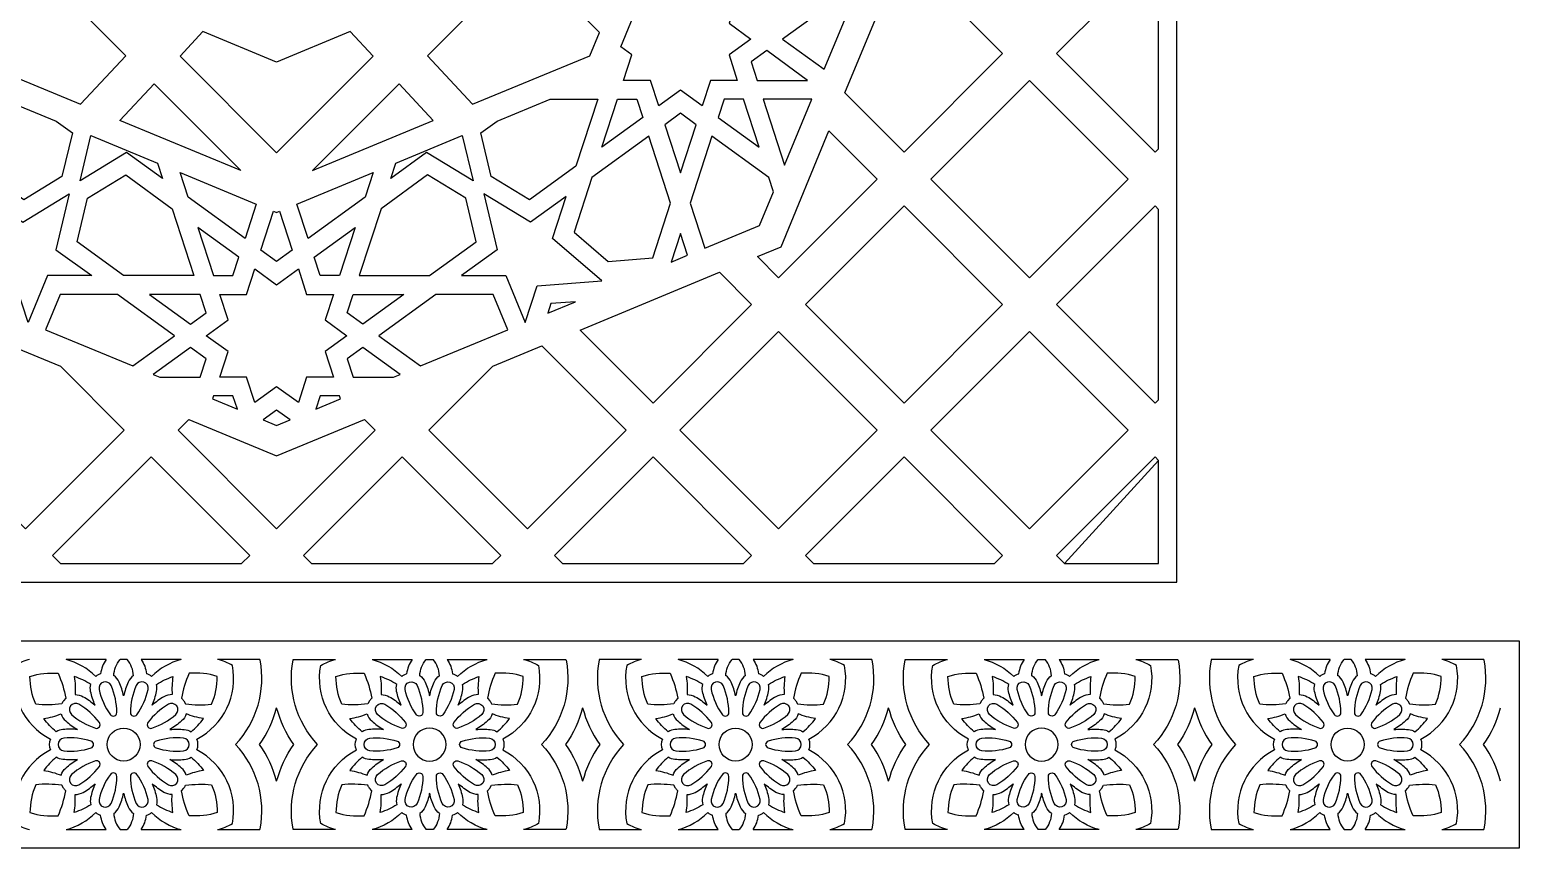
# Model space of a CAD drawing. Extents: x 68 to 464, y 59 to 412.
# Drawn here: x 226.7 to 464.3, y 58.7 to 189.3 of the extents above; entities that cross this region are included whole.
import ezdxf

# ---------------------------------------------------------------- set-up
doc = ezdxf.new("R2010")
doc.units = 0
doc.layers.add('LAYER_01', color=7, linetype='CONTINUOUS')

msp = doc.modelspace()

# ---------------------------------------------------------------- linework, layer by layer
at = {"layer": 'LAYER_01'}
for p, q in [((238.83, 88.87), (232.46, 88.87)), ((242.21, 88.87), (241.06, 88.87)), ((250.81, 88.87), (244.44, 88.87)), ((263.39, 88.87), (256.64, 88.87)), ((268.71, 88.87), (275.46, 88.87)), ((281.29, 88.87), (287.66, 88.87)), ((289.89, 88.87), (291.04, 88.87)), ((293.27, 88.87), (299.64, 88.87)), ((305.47, 88.87), (312.22, 88.87)), ((324.29, 88.87), (317.54, 88.87)), ((336.49, 88.87), (330.11, 88.87)), ((339.87, 88.87), (338.72, 88.87)), ((348.47, 88.87), (342.1, 88.87)), ((361.05, 88.87), (354.3, 88.87)), ((366.36, 88.87), (373.12, 88.87)), ((378.94, 88.87), (385.32, 88.87)), ((387.55, 88.87), (388.7, 88.87)), ((390.93, 88.87), (397.3, 88.87)), ((403.13, 88.87), (409.88, 88.87)), ((421.95, 88.87), (415.19, 88.87)), ((434.15, 88.87), (427.77, 88.87)), ((437.53, 88.87), (436.38, 88.87)), ((446.13, 88.87), (439.76, 88.87)), ((458.71, 88.87), (451.96, 88.87)), ((232.46, 61.71), (238.83, 61.71)), ((241.06, 61.71), (242.21, 61.71)), ((244.44, 61.71), (250.81, 61.71)), ((256.64, 61.71), (263.39, 61.71)), ((275.46, 61.71), (268.71, 61.71)), ((287.66, 61.71), (281.29, 61.71)), ((291.04, 61.71), (289.89, 61.71)), ((299.64, 61.71), (293.27, 61.71)), ((312.22, 61.71), (305.47, 61.71)), ((317.54, 61.71), (324.29, 61.71)), ((330.11, 61.71), (336.49, 61.71)), ((338.72, 61.71), (339.87, 61.71)), ((342.1, 61.71), (348.47, 61.71)), ((354.3, 61.71), (361.05, 61.71)), ((373.12, 61.71), (366.36, 61.71)), ((385.32, 61.71), (378.94, 61.71)), ((388.7, 61.71), (387.55, 61.71)), ((397.3, 61.71), (390.93, 61.71)), ((409.88, 61.71), (403.13, 61.71)), ((415.19, 61.71), (421.95, 61.71)), ((427.77, 61.71), (434.15, 61.71)), ((436.38, 61.71), (437.53, 61.71)), ((439.76, 61.71), (446.13, 61.71)), ((451.96, 61.71), (458.71, 61.71))]:
    msp.add_line(p, q, dxfattribs=at)
for points in [[(122.38, 101.18), (409.72, 101.18), (409.72, 369.19), (122.38, 369.19)], [(226.39, 200.79), (214.52, 188.91), (216.06, 185.19), (234.77, 177.44), (242, 185.19)], [(317.58, 188.91), (305.71, 200.79), (290.1, 185.19), (297.33, 177.44), (316.04, 185.19)], [(365.58, 200.67), (366.17, 201.26), (381.9, 185.53), (366.17, 169.79), (356.71, 179.26)], [(406.75, 200.72), (406.22, 201.26), (390.48, 185.53), (406.22, 169.79), (406.75, 170.33)], [(320.95, 186.62), (324.19, 194.44), (325.69, 194.44), (327.02, 198.52), (330.48, 196), (333.95, 198.52), (335.28, 194.44), (339.56, 194.44), (338.24, 190.37), (341.71, 187.85), (338.24, 185.33), (339.56, 181.25), (335.28, 181.25), (333.95, 177.18), (330.48, 179.69), (327.02, 177.18), (325.69, 181.25), (321.41, 181.25), (322.73, 185.33)], [(358.17, 194.44), (355.87, 194.44), (346.79, 187.85), (353.44, 183.02)], [(277.81, 189.03), (266.05, 184.16), (254.29, 189.03), (250.64, 185.12), (266.05, 169.71), (281.46, 185.12)], [(350.78, 181.25), (344.25, 186), (341.75, 184.19), (342.71, 181.25)], [(246.5, 180.68), (260.33, 166.86), (241.05, 174.84)], [(291.05, 174.84), (285.6, 180.68), (271.77, 166.86)], [(401.93, 165.51), (386.19, 181.24), (370.46, 165.51), (386.19, 149.77)], [(230.88, 174.74), (233.45, 172.87), (231.8, 165.92), (225.7, 162.2), (218.28, 167.59), (214.81, 178.26), (222.38, 178.26)], [(309.72, 178.26), (317.29, 178.26), (313.82, 167.59), (306.4, 162.2), (300.3, 165.92), (298.65, 172.87), (301.22, 174.74)], [(323.52, 178.26), (324.47, 175.33), (317.94, 170.58), (320.43, 178.26)], [(337.45, 178.26), (336.5, 175.33), (343.03, 170.58), (340.53, 178.26)], [(351.46, 178.26), (343.68, 178.26), (347.1, 167.73)], [(330.48, 166.5), (332.98, 174.18), (330.48, 176), (327.99, 174.18)], [(236.42, 172.44), (247.02, 168.05), (247.82, 165.61), (242.11, 169.75), (234.71, 165.23)], [(295.68, 172.44), (297.39, 165.23), (289.99, 169.75), (284.28, 165.61), (285.08, 168.05)], [(328.91, 161.66), (325.44, 172.34), (316.37, 165.74), (313.53, 157.02), (318.96, 152.37), (326.08, 152.94)], [(334.39, 154.5), (343.12, 158.12), (345.34, 163.48), (344.6, 165.74), (335.52, 172.34), (332.06, 161.66)], [(342.77, 153.14), (346.54, 154.7), (354.19, 173.19), (361.88, 165.51), (346.14, 149.77)], [(262.8, 161.52), (261.01, 156.02), (251.93, 162.62), (250.65, 166.55)], [(281.45, 166.55), (280.17, 162.62), (271.09, 156.02), (269.3, 161.52)], [(235.87, 162.44), (241.97, 166.16), (249.39, 160.77), (252.86, 150.1), (241.63, 150.1), (234.22, 155.49)], [(296.23, 162.44), (290.13, 166.16), (282.71, 160.77), (279.24, 150.1), (290.47, 150.1), (297.88, 155.49)], [(232.96, 163.13), (230.84, 154.24), (236.55, 150.1), (229.5, 150.1), (226.39, 142.63), (224.5, 148.45), (214.14, 149.29), (222.03, 156.05), (219.85, 162.75), (225.55, 158.61)], [(295.55, 150.1), (302.6, 150.1), (305.71, 142.63), (307.6, 148.45), (317.96, 149.29), (310.07, 156.05), (312.25, 162.75), (306.55, 158.61), (299.14, 163.13), (301.26, 154.24)], [(266.53, 160.37), (268.55, 154.17), (266.05, 152.36), (263.55, 154.17), (265.57, 160.37), (266.05, 160.17)], [(381.9, 145.48), (366.17, 161.22), (350.43, 145.48), (366.17, 129.75)], [(406.75, 160.68), (406.22, 161.22), (390.48, 145.48), (406.22, 129.75), (406.75, 130.29)], [(259.08, 150.1), (260.04, 153.03), (253.5, 157.78), (256, 150.1)], [(273.02, 150.1), (272.06, 153.03), (278.6, 157.78), (276.1, 150.1)], [(329, 152.27), (331.61, 153.35), (330.48, 156.82)], [(275.13, 147.11), (273.8, 143.03), (277.27, 140.51), (273.8, 137.99), (275.13, 133.91), (270.84, 133.91), (269.52, 129.84), (266.05, 132.36), (262.58, 129.84), (261.26, 133.91), (256.97, 133.91), (258.3, 137.99), (254.83, 140.51), (258.3, 143.03), (256.97, 147.11), (261.26, 147.11), (262.58, 151.18), (266.05, 148.66), (269.52, 151.18), (270.84, 147.11)], [(336.71, 150.63), (341.85, 145.48), (326.12, 129.75), (314.46, 141.41)], [(243.11, 135.69), (249.74, 140.51), (240.66, 147.11), (231.49, 147.11), (229.15, 141.48)], [(245.75, 147.11), (252.28, 142.36), (254.78, 144.17), (253.83, 147.11)], [(286.35, 147.11), (279.82, 142.36), (277.32, 144.17), (278.27, 147.11)], [(288.99, 135.69), (302.95, 141.48), (300.61, 147.11), (291.44, 147.11), (282.36, 140.51)], [(313.74, 145.94), (309.83, 145.63), (309.34, 144.13)], [(361.88, 125.46), (346.14, 141.19), (330.41, 125.46), (346.14, 109.72)], [(401.93, 125.46), (386.19, 141.19), (370.46, 125.46), (386.19, 109.72)], [(223.71, 138.9), (231.54, 135.66), (241.74, 125.46), (226, 109.72), (210.27, 125.46)], [(247.41, 133.91), (253.83, 133.91), (254.78, 136.85), (252.28, 138.66), (246.35, 134.35)], [(285.75, 134.35), (279.82, 138.66), (277.32, 136.85), (278.27, 133.91), (284.69, 133.91)], [(308.39, 138.9), (321.83, 125.46), (306.1, 109.72), (290.36, 125.46), (300.56, 135.66)], [(259.78, 128.79), (259.08, 130.92), (256, 130.92), (255.84, 130.42)], [(272.32, 128.79), (276.26, 130.42), (276.1, 130.92), (273.02, 130.92)], [(268.21, 127.09), (266.05, 128.66), (263.89, 127.09), (266.05, 126.19)], [(252.03, 127.17), (266.05, 121.36), (280.07, 127.17), (281.78, 125.46), (266.05, 109.72), (250.32, 125.46)], [(260.47, 104.15), (261.76, 105.43), (246.03, 121.17), (230.29, 105.43), (231.58, 104.15)], [(300.52, 104.15), (301.81, 105.43), (286.07, 121.17), (270.34, 105.43), (271.63, 104.15)], [(340.57, 104.15), (341.85, 105.43), (326.12, 121.17), (310.39, 105.43), (311.67, 104.15)], [(380.62, 104.15), (381.9, 105.43), (366.17, 121.17), (350.43, 105.43), (351.72, 104.15)], [(406.75, 120.63), (406.22, 121.17), (390.48, 105.43), (391.77, 104.15)], [(67.77, 91.84), (464.33, 91.84), (464.33, 58.75), (67.77, 58.75)]]:
    msp.add_lwpolyline(points, close=True, dxfattribs=at)
msp.add_lwpolyline([(391.77, 104.15), (406.75, 104.15), (406.75, 120.63)], dxfattribs=at)
for points in [[(226.63, 88.87, 0.0586), (224.27, 87.91, 0.331117), (229.94, 76.16, 0.187867), (229.94, 74.42, 0.331117), (224.27, 62.67, 0.0586), (226.63, 61.71)], [(237.97, 86.57, 0.093119), (237.19, 86.15, 0.127038), (232.46, 88.87)], [(250.81, 88.87, 0.127038), (246.08, 86.15, 0.093119), (245.3, 86.57)], [(256.64, 61.71, 0.0586), (259, 62.67, 0.331117), (253.33, 74.42, 0.187867), (253.33, 76.16, 0.331117), (259, 87.91, 0.0586), (256.64, 88.87)], [(263.39, 61.71), (263.42, 61.83, 0.240391), (259.51, 75.29, 0.240391), (263.42, 88.76), (263.39, 88.87)], [(268.71, 61.71), (268.68, 61.83, -0.240391), (272.59, 75.29, -0.240391), (268.68, 88.76), (268.71, 88.87)], [(275.46, 61.71, -0.0586), (273.1, 62.67, -0.331117), (278.77, 74.42, -0.187867), (278.77, 76.16, -0.331117), (273.1, 87.91, -0.0586), (275.46, 88.87)], [(281.29, 88.87, -0.127038), (286.02, 86.15, -0.093119), (286.8, 86.57)], [(294.13, 86.57, -0.093119), (294.91, 86.15, -0.127038), (299.64, 88.87)], [(305.47, 88.87, -0.0586), (307.83, 87.91, -0.331117), (302.16, 76.16, -0.187867), (302.16, 74.42, -0.331117), (307.83, 62.67, -0.0586), (305.47, 61.71)], [(312.22, 88.87), (312.25, 88.76, -0.240391), (308.34, 75.29, -0.240391), (312.25, 61.83), (312.22, 61.71)], [(317.54, 88.87), (317.51, 88.76, 0.240391), (321.42, 75.29, 0.240391), (317.51, 61.83), (317.54, 61.71)], [(324.29, 88.87, 0.0586), (321.93, 87.91, 0.331117), (327.6, 76.16, 0.187867), (327.6, 74.42, 0.331117), (321.93, 62.67, 0.0586), (324.29, 61.71)], [(335.63, 86.57, 0.093119), (334.85, 86.15, 0.127038), (330.11, 88.87)], [(348.47, 88.87, 0.127038), (343.74, 86.15, 0.093119), (342.96, 86.57)], [(354.3, 61.71, 0.0586), (356.66, 62.67, 0.331117), (350.99, 74.42, 0.187867), (350.99, 76.16, 0.331117), (356.66, 87.91, 0.0586), (354.3, 88.87)], [(361.05, 61.71), (361.08, 61.83, 0.240391), (357.17, 75.29, 0.240391), (361.08, 88.76), (361.05, 88.87)], [(366.36, 61.71), (366.34, 61.83, -0.240391), (370.25, 75.29, -0.240391), (366.34, 88.76), (366.36, 88.87)], [(373.12, 61.71, -0.0586), (370.76, 62.67, -0.331117), (376.43, 74.42, -0.187867), (376.43, 76.16, -0.331117), (370.76, 87.91, -0.0586), (373.12, 88.87)], [(378.94, 88.87, -0.127038), (383.68, 86.15, -0.093119), (384.46, 86.57)], [(391.79, 86.57, -0.093119), (392.57, 86.15, -0.127038), (397.3, 88.87)], [(403.13, 88.87, -0.0586), (405.49, 87.91, -0.331117), (399.82, 76.16, -0.187867), (399.82, 74.42, -0.331117), (405.49, 62.67, -0.0586), (403.13, 61.71)], [(409.88, 88.87), (409.9, 88.76, -0.240391), (406, 75.29, -0.240391), (409.9, 61.83), (409.88, 61.71)], [(415.19, 88.87), (415.17, 88.76, 0.240391), (419.07, 75.29, 0.240391), (415.17, 61.83), (415.19, 61.71)], [(421.95, 88.87, 0.0586), (419.59, 87.91, 0.331117), (425.26, 76.16, 0.187867), (425.26, 74.42, 0.331117), (419.59, 62.67, 0.0586), (421.95, 61.71)], [(433.29, 86.57, 0.093119), (432.51, 86.15, 0.127038), (427.77, 88.87)], [(446.13, 88.87, 0.127038), (441.4, 86.15, 0.093119), (440.62, 86.57)], [(451.96, 61.71, 0.0586), (454.32, 62.67, 0.331117), (448.65, 74.42, 0.187867), (448.65, 76.16, 0.331117), (454.32, 87.91, 0.0586), (451.96, 88.87)], [(458.71, 61.71), (458.73, 61.83, 0.240391), (454.83, 75.29, 0.240391), (458.73, 88.76), (458.71, 88.87)], [(243.21, 86.28, 0.142347), (242.35, 85.24, 0.046711), (241.64, 83.06, 0.046711), (240.92, 85.24, 0.142347), (240.06, 86.28)], [(288.89, 86.28, -0.142347), (289.75, 85.24, -0.046711), (290.46, 83.06, -0.046711), (291.18, 85.24, -0.142347), (292.04, 86.28)], [(340.87, 86.28, 0.142347), (340.01, 85.24, 0.046711), (339.29, 83.06, 0.046711), (338.58, 85.24, 0.142347), (337.72, 86.28)], [(386.55, 86.28, -0.142347), (387.41, 85.24, -0.046711), (388.12, 83.06, -0.046711), (388.84, 85.24, -0.142347), (389.7, 86.28)], [(438.53, 86.28, 0.142347), (437.67, 85.24, 0.046711), (436.95, 83.06, 0.046711), (436.24, 85.24, 0.142347), (435.38, 86.28)], [(266.05, 69.42, 0.088677), (263.32, 75.29, 0.088677), (266.05, 81.16)], [(266.05, 69.42, -0.088677), (268.78, 75.29, -0.088677), (266.05, 81.16)], [(314.88, 81.16, -0.088677), (312.15, 75.29, -0.088677), (314.88, 69.42)], [(314.88, 81.16, 0.088677), (317.6, 75.29, 0.088677), (314.88, 69.42)], [(363.71, 69.42, 0.088677), (360.98, 75.29, 0.088677), (363.71, 81.16)], [(363.71, 69.42, -0.088677), (366.43, 75.29, -0.088677), (363.71, 81.16)], [(412.54, 81.16, -0.088677), (409.81, 75.29, -0.088677), (412.54, 69.42)], [(412.54, 81.16, 0.088677), (415.26, 75.29, 0.088677), (412.54, 69.42)], [(461.37, 69.42, 0.088677), (458.64, 75.29, 0.088677), (461.37, 81.16)], [(240.06, 64.31, 0.142347), (240.92, 65.34, 0.046711), (241.64, 67.53, 0.046711), (242.35, 65.34, 0.142347), (243.21, 64.31)], [(292.04, 64.31, -0.142347), (291.18, 65.34, -0.046711), (290.46, 67.53, -0.046711), (289.75, 65.34, -0.142347), (288.89, 64.31)], [(337.72, 64.31, 0.142347), (338.58, 65.34, 0.046711), (339.29, 67.53, 0.046711), (340.01, 65.34, 0.142347), (340.87, 64.31)], [(389.7, 64.31, -0.142347), (388.84, 65.34, -0.046711), (388.12, 67.53, -0.046711), (387.41, 65.34, -0.142347), (386.55, 64.31)], [(435.38, 64.31, 0.142347), (436.24, 65.34, 0.046711), (436.95, 67.53, 0.046711), (437.67, 65.34, 0.142347), (438.53, 64.31)], [(232.46, 61.71, 0.127038), (237.19, 64.44, 0.093119), (237.97, 64.01)], [(245.3, 64.01, 0.093119), (246.08, 64.44, 0.127038), (250.81, 61.71)], [(286.8, 64.01, -0.093119), (286.02, 64.44, -0.127038), (281.29, 61.71)], [(299.64, 61.71, -0.127038), (294.91, 64.44, -0.093119), (294.13, 64.01)], [(330.11, 61.71, 0.127038), (334.85, 64.44, 0.093119), (335.63, 64.01)], [(342.96, 64.01, 0.093119), (343.74, 64.44, 0.127038), (348.47, 61.71)], [(384.46, 64.01, -0.093119), (383.68, 64.44, -0.127038), (378.94, 61.71)], [(397.3, 61.71, -0.127038), (392.57, 64.44, -0.093119), (391.79, 64.01)], [(427.77, 61.71, 0.127038), (432.51, 64.44, 0.093119), (433.29, 64.01)], [(440.62, 64.01, 0.093119), (441.4, 64.44, 0.127038), (446.13, 61.71)]]:
    msp.add_lwpolyline(points, format="xyb", dxfattribs=at)
for points in [[(232.04, 82.26, 0.056747), (231.77, 81.79, -0.059767), (227.6, 81.71, -0.09937), (226.69, 86.15, -0.09937), (231.19, 86.65, -0.059767), (232.41, 82.66)], [(236.39, 84.89, 0.06329), (233.76, 86.13, -0.061595), (233.88, 83.25, -0.144624), (235.2, 82.92, -0.046711), (237.07, 81.58, -0.046711), (236.37, 83.77, -0.118624)], [(246.88, 84.89, -0.06329), (249.51, 86.13, 0.061595), (249.39, 83.25, 0.144624), (248.07, 82.92, 0.046711), (246.2, 81.58, 0.046711), (246.9, 83.77, 0.118624)], [(251.5, 81.79, 0.059767), (255.67, 81.71, 0.09937), (256.58, 86.15, 0.09937), (252.08, 86.65, 0.059767), (250.86, 82.66, -0.056747), (251.23, 82.26)], [(280.6, 81.79, -0.059767), (276.43, 81.71, -0.09937), (275.52, 86.15, -0.09937), (280.02, 86.65, -0.059767), (281.24, 82.66, 0.056747), (280.87, 82.26)], [(285.22, 84.89, 0.06329), (282.59, 86.13, -0.061595), (282.71, 83.25, -0.144624), (284.03, 82.92, -0.046711), (285.9, 81.58, -0.046711), (285.2, 83.77, -0.118624)], [(295.71, 84.89, -0.06329), (298.34, 86.13, 0.061595), (298.22, 83.25, 0.144624), (296.89, 82.92, 0.046711), (295.03, 81.58, 0.046711), (295.73, 83.77, 0.118624)], [(300.06, 82.26, -0.056747), (300.33, 81.79, 0.059767), (304.5, 81.71, 0.09937), (305.41, 86.15, 0.09937), (300.91, 86.65, 0.059767), (299.69, 82.66)], [(329.7, 82.26, 0.056747), (329.43, 81.79, -0.059767), (325.26, 81.71, -0.09937), (324.35, 86.15, -0.09937), (328.85, 86.65, -0.059767), (330.07, 82.66)], [(334.05, 84.89, 0.06329), (331.42, 86.13, -0.061595), (331.54, 83.25, -0.144624), (332.86, 82.92, -0.046711), (334.73, 81.58, -0.046711), (334.02, 83.77, -0.118624)], [(344.54, 84.89, -0.06329), (347.17, 86.13, 0.061595), (347.05, 83.25, 0.144624), (345.72, 82.92, 0.046711), (343.86, 81.58, 0.046711), (344.56, 83.77, 0.118624)], [(349.16, 81.79, 0.059767), (353.33, 81.71, 0.09937), (354.24, 86.15, 0.09937), (349.73, 86.65, 0.059767), (348.52, 82.66, -0.056747), (348.89, 82.26)], [(378.26, 81.79, -0.059767), (374.09, 81.71, -0.09937), (373.18, 86.15, -0.09937), (377.68, 86.65, -0.059767), (378.9, 82.66, 0.056747), (378.53, 82.26)], [(382.87, 84.89, 0.06329), (380.25, 86.13, -0.061595), (380.37, 83.25, -0.144624), (381.69, 82.92, -0.046711), (383.56, 81.58, -0.046711), (382.85, 83.77, -0.118624)], [(393.37, 84.89, -0.06329), (396, 86.13, 0.061595), (395.88, 83.25, 0.144624), (394.55, 82.92, 0.046711), (392.69, 81.58, 0.046711), (393.39, 83.77, 0.118624)], [(397.72, 82.26, -0.056747), (397.99, 81.79, 0.059767), (402.16, 81.71, 0.09937), (403.07, 86.15, 0.09937), (398.56, 86.65, 0.059767), (397.35, 82.66)], [(427.36, 82.26, 0.056747), (427.09, 81.79, -0.059767), (422.92, 81.71, -0.09937), (422.01, 86.15, -0.09937), (426.51, 86.65, -0.059767), (427.73, 82.66)], [(431.7, 84.89, 0.06329), (429.08, 86.13, -0.061595), (429.2, 83.25, -0.144624), (430.52, 82.92, -0.046711), (432.39, 81.58, -0.046711), (431.68, 83.77, -0.118624)], [(442.2, 84.89, -0.06329), (444.83, 86.13, 0.061595), (444.71, 83.25, 0.144624), (443.38, 82.92, 0.046711), (441.52, 81.58, 0.046711), (442.22, 83.77, 0.118624)], [(446.82, 81.79, 0.059767), (450.98, 81.71, 0.09937), (451.9, 86.15, 0.09937), (447.39, 86.65, 0.059767), (446.18, 82.66, -0.056747), (446.55, 82.26)], [(237.73, 84.07, 0.101452), (239.52, 80.05, 0.731256), (240.55, 80.39, 0.101452), (239.64, 84.69, 0.907944)], [(243.63, 84.69, 0.101452), (242.72, 80.39, 0.731256), (243.75, 80.05, 0.101452), (245.54, 84.07, 0.907944)], [(288.47, 84.69, -0.101452), (289.38, 80.39, -0.731256), (288.35, 80.05, -0.101452), (286.56, 84.07, -0.907944)], [(294.37, 84.07, -0.101452), (292.58, 80.05, -0.731256), (291.55, 80.39, -0.101452), (292.46, 84.69, -0.907944)], [(335.39, 84.07, 0.101452), (337.18, 80.05, 0.731256), (338.21, 80.39, 0.101452), (337.3, 84.69, 0.907944)], [(341.29, 84.69, 0.101452), (340.38, 80.39, 0.731256), (341.41, 80.05, 0.101452), (343.2, 84.07, 0.907944)], [(386.13, 84.69, -0.101452), (387.04, 80.39, -0.731256), (386.01, 80.05, -0.101452), (384.22, 84.07, -0.907944)], [(392.03, 84.07, -0.101452), (390.24, 80.05, -0.731256), (389.21, 80.39, -0.101452), (390.12, 84.69, -0.907944)], [(433.04, 84.07, 0.101452), (434.84, 80.05, 0.731256), (435.87, 80.39, 0.101452), (434.96, 84.69, 0.907944)], [(438.95, 84.69, 0.101452), (438.04, 80.39, 0.731256), (439.07, 80.05, 0.101452), (440.86, 84.07, 0.907944)], [(233.32, 80.09, 0.101452), (237.13, 77.9, 0.731256), (237.76, 78.78, 0.101452), (234.5, 81.72, 0.907944)], [(248.77, 81.72, 0.101452), (245.51, 78.78, 0.731256), (246.15, 77.9, 0.101452), (249.95, 80.09, 0.907944)], [(283.33, 81.72, -0.101452), (286.59, 78.78, -0.731256), (285.95, 77.9, -0.101452), (282.15, 80.09, -0.907944)], [(298.78, 80.09, -0.101452), (294.97, 77.9, -0.731256), (294.34, 78.78, -0.101452), (297.6, 81.72, -0.907944)], [(330.97, 80.09, 0.101452), (334.78, 77.9, 0.731256), (335.42, 78.78, 0.101452), (332.16, 81.72, 0.907944)], [(346.43, 81.72, 0.101452), (343.17, 78.78, 0.731256), (343.8, 77.9, 0.101452), (347.61, 80.09, 0.907944)], [(380.99, 81.72, -0.101452), (384.25, 78.78, -0.731256), (383.61, 77.9, -0.101452), (379.8, 80.09, -0.907944)], [(396.44, 80.09, -0.101452), (392.63, 77.9, -0.731256), (392, 78.78, -0.101452), (395.26, 81.72, -0.907944)], [(428.63, 80.09, 0.101452), (432.44, 77.9, 0.731256), (433.08, 78.78, 0.101452), (429.82, 81.72, 0.907944)], [(444.09, 81.72, 0.101452), (440.83, 78.78, 0.731256), (441.46, 77.9, 0.101452), (445.27, 80.09, 0.907944)], [(232.39, 79.05, 0.046711), (234.25, 77.69, 0.046711), (231.95, 77.68, 0.118624), (230.89, 77.32, -0.06329), (228.89, 79.43, 0.061595), (231.67, 80.2, 0.144624)], [(252.39, 77.32, 0.06329), (254.38, 79.43, -0.061595), (251.6, 80.2, -0.144624), (250.88, 79.05, -0.046711), (249.02, 77.69, -0.046711), (251.32, 77.68, -0.118624)], [(279.71, 77.32, -0.06329), (277.72, 79.43, 0.061595), (280.5, 80.2, 0.144624), (281.22, 79.05, 0.046711), (283.08, 77.69, 0.046711), (280.78, 77.68, 0.118624)], [(299.71, 79.05, -0.046711), (297.85, 77.69, -0.046711), (300.15, 77.68, -0.118624), (301.21, 77.32, 0.06329), (303.21, 79.43, -0.061595), (300.43, 80.2, -0.144624)], [(330.05, 79.05, 0.046711), (331.91, 77.69, 0.046711), (329.61, 77.68, 0.118624), (328.54, 77.32, -0.06329), (326.55, 79.43, 0.061595), (329.33, 80.2, 0.144624)], [(350.04, 77.32, 0.06329), (352.04, 79.43, -0.061595), (349.26, 80.2, -0.144624), (348.54, 79.05, -0.046711), (346.68, 77.69, -0.046711), (348.98, 77.68, -0.118624)], [(377.37, 77.32, -0.06329), (375.38, 79.43, 0.061595), (378.16, 80.2, 0.144624), (378.88, 79.05, 0.046711), (380.74, 77.69, 0.046711), (378.44, 77.68, 0.118624)], [(397.37, 79.05, -0.046711), (395.51, 77.69, -0.046711), (397.81, 77.68, -0.118624), (398.87, 77.32, 0.06329), (400.87, 79.43, -0.061595), (398.09, 80.2, -0.144624)], [(427.71, 79.05, 0.046711), (429.57, 77.69, 0.046711), (427.27, 77.68, 0.118624), (426.2, 77.32, -0.06329), (424.21, 79.43, 0.061595), (426.99, 80.2, 0.144624)], [(447.7, 77.32, 0.06329), (449.69, 79.43, -0.061595), (446.92, 80.2, -0.144624), (446.2, 79.05, -0.046711), (444.34, 77.69, -0.046711), (446.64, 77.68, -0.118624)], [(232.08, 74.29, 0.101452), (236.45, 74.75, 0.731256), (236.45, 75.83, 0.101452), (232.08, 76.3, 0.907944)], [(251.19, 76.3, 0.101452), (246.82, 75.83, 0.731256), (246.82, 74.75, 0.101452), (251.19, 74.29, 0.907944)], [(280.91, 76.3, -0.101452), (285.28, 75.83, -0.731256), (285.28, 74.75, -0.101452), (280.91, 74.29, -0.907944)], [(300.02, 74.29, -0.101452), (295.65, 74.75, -0.731256), (295.65, 75.83, -0.101452), (300.02, 76.3, -0.907944)], [(329.74, 74.29, 0.101452), (334.11, 74.75, 0.731256), (334.11, 75.83, 0.101452), (329.74, 76.3, 0.907944)], [(348.85, 76.3, 0.101452), (344.48, 75.83, 0.731256), (344.48, 74.75, 0.101452), (348.85, 74.29, 0.907944)], [(378.57, 76.3, -0.101452), (382.94, 75.83, -0.731256), (382.94, 74.75, -0.101452), (378.57, 74.29, -0.907944)], [(397.68, 74.29, -0.101452), (393.3, 74.75, -0.731256), (393.3, 75.83, -0.101452), (397.68, 76.3, -0.907944)], [(427.4, 74.29, 0.101452), (431.77, 74.75, 0.731256), (431.77, 75.83, 0.101452), (427.4, 76.3, 0.907944)], [(446.51, 76.3, 0.101452), (442.13, 75.83, 0.731256), (442.13, 74.75, 0.101452), (446.51, 74.29, 0.907944)], [(230.89, 73.27, 0.06329), (228.89, 71.15, -0.061595), (231.67, 70.38, -0.144624), (232.39, 71.53, -0.046711), (234.25, 72.89, -0.046711), (231.95, 72.9, -0.118624)], [(234.5, 68.86, 0.101452), (237.76, 71.81, 0.731256), (237.13, 72.68, 0.101452), (233.32, 70.49, 0.907944)], [(249.95, 70.49, 0.101452), (246.15, 72.68, 0.731256), (245.51, 71.81, 0.101452), (248.77, 68.86, 0.907944)], [(250.88, 71.53, 0.046711), (249.02, 72.89, 0.046711), (251.32, 72.9, 0.118624), (252.39, 73.27, -0.06329), (254.38, 71.15, 0.061595), (251.6, 70.38, 0.144624)], [(281.22, 71.53, -0.046711), (283.08, 72.89, -0.046711), (280.78, 72.9, -0.118624), (279.71, 73.27, 0.06329), (277.72, 71.15, -0.061595), (280.5, 70.38, -0.144624)], [(282.15, 70.49, -0.101452), (285.95, 72.68, -0.731256), (286.59, 71.81, -0.101452), (283.33, 68.86, -0.907944)], [(297.6, 68.86, -0.101452), (294.34, 71.81, -0.731256), (294.97, 72.68, -0.101452), (298.78, 70.49, -0.907944)], [(301.21, 73.27, -0.06329), (303.21, 71.15, 0.061595), (300.43, 70.38, 0.144624), (299.71, 71.53, 0.046711), (297.85, 72.89, 0.046711), (300.15, 72.9, 0.118624)], [(328.54, 73.27, 0.06329), (326.55, 71.15, -0.061595), (329.33, 70.38, -0.144624), (330.05, 71.53, -0.046711), (331.91, 72.89, -0.046711), (329.61, 72.9, -0.118624)], [(332.16, 68.86, 0.101452), (335.42, 71.81, 0.731256), (334.78, 72.68, 0.101452), (330.97, 70.49, 0.907944)], [(347.61, 70.49, 0.101452), (343.8, 72.68, 0.731256), (343.17, 71.81, 0.101452), (346.43, 68.86, 0.907944)], [(348.54, 71.53, 0.046711), (346.68, 72.89, 0.046711), (348.98, 72.9, 0.118624), (350.04, 73.27, -0.06329), (352.04, 71.15, 0.061595), (349.26, 70.38, 0.144624)], [(378.88, 71.53, -0.046711), (380.74, 72.89, -0.046711), (378.44, 72.9, -0.118624), (377.37, 73.27, 0.06329), (375.38, 71.15, -0.061595), (378.16, 70.38, -0.144624)], [(379.8, 70.49, -0.101452), (383.61, 72.68, -0.731256), (384.25, 71.81, -0.101452), (380.99, 68.86, -0.907944)], [(395.26, 68.86, -0.101452), (392, 71.81, -0.731256), (392.63, 72.68, -0.101452), (396.44, 70.49, -0.907944)], [(398.87, 73.27, -0.06329), (400.87, 71.15, 0.061595), (398.09, 70.38, 0.144624), (397.37, 71.53, 0.046711), (395.51, 72.89, 0.046711), (397.81, 72.9, 0.118624)], [(426.2, 73.27, 0.06329), (424.21, 71.15, -0.061595), (426.99, 70.38, -0.144624), (427.71, 71.53, -0.046711), (429.57, 72.89, -0.046711), (427.27, 72.9, -0.118624)], [(429.82, 68.86, 0.101452), (433.08, 71.81, 0.731256), (432.44, 72.68, 0.101452), (428.63, 70.49, 0.907944)], [(445.27, 70.49, 0.101452), (441.46, 72.68, 0.731256), (440.83, 71.81, 0.101452), (444.09, 68.86, 0.907944)], [(446.2, 71.53, 0.046711), (444.34, 72.89, 0.046711), (446.64, 72.9, 0.118624), (447.7, 73.27, -0.06329), (449.69, 71.15, 0.061595), (446.92, 70.38, 0.144624)], [(231.77, 68.79, 0.059767), (227.6, 68.87, 0.09937), (226.69, 64.43, 0.09937), (231.19, 63.93, 0.059767), (232.41, 67.92, -0.056747), (232.04, 68.32)], [(235.2, 67.66, 0.046711), (237.07, 69.01, 0.046711), (236.37, 66.82, 0.118624), (236.39, 65.69, -0.06329), (233.76, 64.45, 0.061595), (233.88, 67.33, 0.144624)], [(239.64, 65.9, 0.101452), (240.55, 70.2, 0.731256), (239.52, 70.53, 0.101452), (237.73, 66.52, 0.907944)], [(245.54, 66.52, 0.101452), (243.75, 70.53, 0.731256), (242.72, 70.2, 0.101452), (243.63, 65.9, 0.907944)], [(246.88, 65.69, 0.06329), (249.51, 64.45, -0.061595), (249.39, 67.33, -0.144624), (248.07, 67.66, -0.046711), (246.2, 69.01, -0.046711), (246.9, 66.82, -0.118624)], [(251.23, 68.32, 0.056747), (251.5, 68.79, -0.059767), (255.67, 68.87, -0.09937), (256.58, 64.43, -0.09937), (252.08, 63.93, -0.059767), (250.86, 67.92)], [(280.87, 68.32, -0.056747), (280.6, 68.79, 0.059767), (276.43, 68.87, 0.09937), (275.52, 64.43, 0.09937), (280.02, 63.93, 0.059767), (281.24, 67.92)], [(285.22, 65.69, -0.06329), (282.59, 64.45, 0.061595), (282.71, 67.33, 0.144624), (284.03, 67.66, 0.046711), (285.9, 69.01, 0.046711), (285.2, 66.82, 0.118624)], [(286.56, 66.52, -0.101452), (288.35, 70.53, -0.731256), (289.38, 70.2, -0.101452), (288.47, 65.9, -0.907944)], [(292.46, 65.9, -0.101452), (291.55, 70.2, -0.731256), (292.58, 70.53, -0.101452), (294.37, 66.52, -0.907944)], [(296.89, 67.66, -0.046711), (295.03, 69.01, -0.046711), (295.73, 66.82, -0.118624), (295.71, 65.69, 0.06329), (298.34, 64.45, -0.061595), (298.22, 67.33, -0.144624)], [(300.33, 68.79, -0.059767), (304.5, 68.87, -0.09937), (305.41, 64.43, -0.09937), (300.91, 63.93, -0.059767), (299.69, 67.92, 0.056747), (300.06, 68.32)], [(329.43, 68.79, 0.059767), (325.26, 68.87, 0.09937), (324.35, 64.43, 0.09937), (328.85, 63.93, 0.059767), (330.07, 67.92, -0.056747), (329.7, 68.32)], [(332.86, 67.66, 0.046711), (334.73, 69.01, 0.046711), (334.02, 66.82, 0.118624), (334.05, 65.69, -0.06329), (331.42, 64.45, 0.061595), (331.54, 67.33, 0.144624)], [(337.3, 65.9, 0.101452), (338.21, 70.2, 0.731256), (337.18, 70.53, 0.101452), (335.39, 66.52, 0.907944)], [(343.2, 66.52, 0.101452), (341.41, 70.53, 0.731256), (340.38, 70.2, 0.101452), (341.29, 65.9, 0.907944)], [(344.54, 65.69, 0.06329), (347.17, 64.45, -0.061595), (347.05, 67.33, -0.144624), (345.72, 67.66, -0.046711), (343.86, 69.01, -0.046711), (344.56, 66.82, -0.118624)], [(348.89, 68.32, 0.056747), (349.16, 68.79, -0.059767), (353.33, 68.87, -0.09937), (354.24, 64.43, -0.09937), (349.73, 63.93, -0.059767), (348.52, 67.92)], [(378.53, 68.32, -0.056747), (378.26, 68.79, 0.059767), (374.09, 68.87, 0.09937), (373.18, 64.43, 0.09937), (377.68, 63.93, 0.059767), (378.9, 67.92)], [(382.87, 65.69, -0.06329), (380.25, 64.45, 0.061595), (380.37, 67.33, 0.144624), (381.69, 67.66, 0.046711), (383.56, 69.01, 0.046711), (382.85, 66.82, 0.118624)], [(384.22, 66.52, -0.101452), (386.01, 70.53, -0.731256), (387.04, 70.2, -0.101452), (386.13, 65.9, -0.907944)], [(390.12, 65.9, -0.101452), (389.21, 70.2, -0.731256), (390.24, 70.53, -0.101452), (392.03, 66.52, -0.907944)], [(394.55, 67.66, -0.046711), (392.69, 69.01, -0.046711), (393.39, 66.82, -0.118624), (393.37, 65.69, 0.06329), (396, 64.45, -0.061595), (395.88, 67.33, -0.144624)], [(397.99, 68.79, -0.059767), (402.16, 68.87, -0.09937), (403.07, 64.43, -0.09937), (398.56, 63.93, -0.059767), (397.35, 67.92, 0.056747), (397.72, 68.32)], [(427.09, 68.79, 0.059767), (422.92, 68.87, 0.09937), (422.01, 64.43, 0.09937), (426.51, 63.93, 0.059767), (427.73, 67.92, -0.056747), (427.36, 68.32)], [(430.52, 67.66, 0.046711), (432.39, 69.01, 0.046711), (431.68, 66.82, 0.118624), (431.7, 65.69, -0.06329), (429.08, 64.45, 0.061595), (429.2, 67.33, 0.144624)], [(434.96, 65.9, 0.101452), (435.87, 70.2, 0.731256), (434.84, 70.53, 0.101452), (433.04, 66.52, 0.907944)], [(440.86, 66.52, 0.101452), (439.07, 70.53, 0.731256), (438.04, 70.2, 0.101452), (438.95, 65.9, 0.907944)], [(442.2, 65.69, 0.06329), (444.83, 64.45, -0.061595), (444.71, 67.33, -0.144624), (443.38, 67.66, -0.046711), (441.52, 69.01, -0.046711), (442.22, 66.82, -0.118624)], [(446.55, 68.32, 0.056747), (446.82, 68.79, -0.059767), (450.98, 68.87, -0.09937), (451.9, 64.43, -0.09937), (447.39, 63.93, -0.059767), (446.18, 67.92)]]:
    msp.add_lwpolyline(points, format="xyb", close=True, dxfattribs=at)
for centre in [(241.64, 75.29), (339.29, 75.29), (436.95, 75.29)]:
    msp.add_circle(centre, 2.63, dxfattribs=at)
at = {"layer": 'LAYER_01', "extrusion": (0, 0, -1)}
for centre in [(-290.46, 75.29), (-388.12, 75.29)]:
    msp.add_circle(centre, 2.63, dxfattribs=at)
at = {"layer": 'LAYER_01'}
for centre, radius, start, end in [((243.66, 85.76), 5.75, 147.1836, 171.8482), ((238.64, 86), 4.58, 3.4008, 38.7857), ((292.49, 85.76), 5.75, 147.1836, 171.8482), ((287.47, 86), 4.58, 3.4008, 38.7857), ((341.32, 85.76), 5.75, 147.1836, 171.8482), ((336.3, 86), 4.58, 3.4008, 38.7857), ((390.15, 85.76), 5.75, 147.1836, 171.8482), ((385.13, 86), 4.58, 3.4008, 38.7857), ((438.98, 85.76), 5.75, 147.1836, 171.8482), ((433.96, 86), 4.58, 3.4008, 38.7857), ((244.63, 64.58), 4.58, 183.4008, 218.7857), ((293.46, 64.58), 4.58, 183.4008, 218.7857), ((342.29, 64.58), 4.58, 183.4008, 218.7857), ((391.12, 64.58), 4.58, 183.4008, 218.7857), ((439.95, 64.58), 4.58, 183.4008, 218.7857), ((239.61, 64.83), 5.75, 327.1836, 351.8482), ((288.44, 64.83), 5.75, 327.1836, 351.8482), ((337.27, 64.83), 5.75, 327.1836, 351.8482), ((386.1, 64.83), 5.75, 327.1836, 351.8482), ((434.93, 64.83), 5.75, 327.1836, 351.8482)]:
    msp.add_arc(centre, radius, start, end, dxfattribs=at)
at = {"layer": 'LAYER_01', "extrusion": (0, 0, -1)}
for centre, radius, start, end in [((-244.63, 86), 4.58, 3.4008, 38.7857), ((-239.61, 85.76), 5.75, 147.1836, 171.8482), ((-293.46, 86), 4.58, 3.4008, 38.7857), ((-288.44, 85.76), 5.75, 147.1836, 171.8482), ((-342.29, 86), 4.58, 3.4008, 38.7857), ((-337.27, 85.76), 5.75, 147.1836, 171.8482), ((-391.12, 86), 4.58, 3.4008, 38.7857), ((-386.1, 85.76), 5.75, 147.1836, 171.8482), ((-439.95, 86), 4.58, 3.4008, 38.7857), ((-434.93, 85.76), 5.75, 147.1836, 171.8482), ((-238.64, 64.58), 4.58, 183.4008, 218.7857), ((-287.47, 64.58), 4.58, 183.4008, 218.7857), ((-336.3, 64.58), 4.58, 183.4008, 218.7857), ((-385.13, 64.58), 4.58, 183.4008, 218.7857), ((-433.96, 64.58), 4.58, 183.4008, 218.7857), ((-243.66, 64.83), 5.75, 327.1836, 351.8482), ((-292.49, 64.83), 5.75, 327.1836, 351.8482), ((-341.32, 64.83), 5.75, 327.1836, 351.8482), ((-390.15, 64.83), 5.75, 327.1836, 351.8482), ((-438.98, 64.83), 5.75, 327.1836, 351.8482)]:
    msp.add_arc(centre, radius, start, end, dxfattribs=at)

doc.saveas('drawing.dxf')
